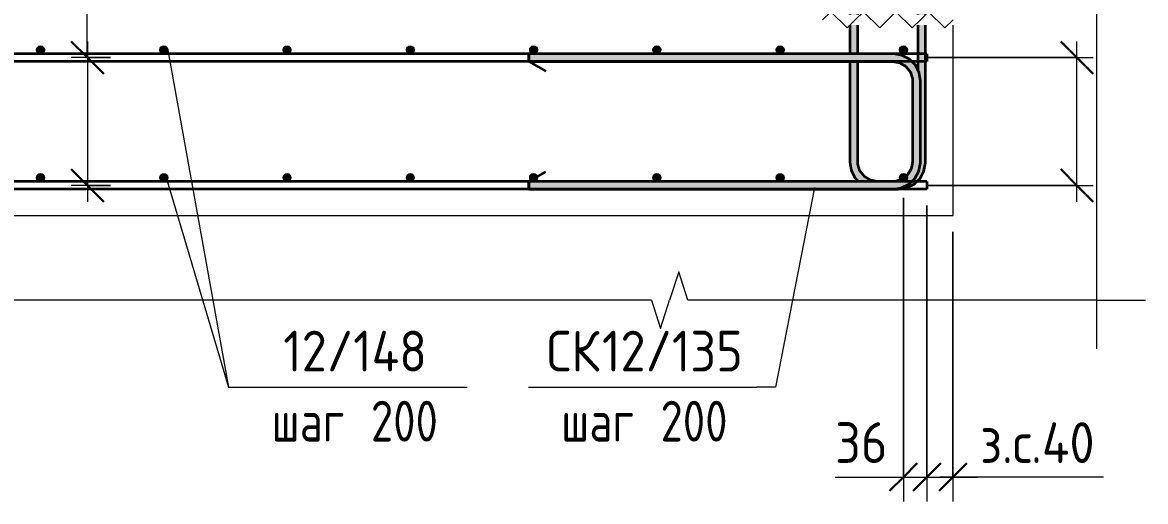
# Model space of a CAD drawing. Header units: millimetres. Extents: x -2461 to 50011, y -6221 to 38236.
# Drawn here: x 35930 to 37651, y -3689 to -2954 of the extents above; entities that cross this region are included whole.
import ezdxf

# ---------------------------------------------------------------- set-up
doc = ezdxf.new("R2010")
doc.units = ezdxf.units.MM
for name, color, linetype, lineweight in [('AA_Dim', 7, 'Continuous', 9), ('AA_Dim-25', 7, 'Continuous', 9), ('AA_Oformlenie', 7, 'Continuous', 9), ('AA_Vinoska', 7, 'Continuous', 9), ('KR_Armatura', 7, 'Continuous', 20), ('KR_Armatura_Tonkie', 7, 'Continuous', 20), ('KR_Fundament', 7, 'Continuous', 18)]:
    doc.layers.add(name, color=color, linetype=linetype, lineweight=lineweight)
doc.styles.add('ISOCPEUR_10', font='isocpeur.ttf', dxfattribs={"width": 0.9, "height": 62.5})
doc.styles.add('ISOCPEUR_12', font='isocpeur.ttf', dxfattribs={"width": 0.8, "height": 62.5})
doc.dimstyles.new('00_Точн_3_знака__прозр__2', dxfattribs={"dimscale": 304.8, "dimtxt": 62.248823, "dimasz": 0.139436, "dimexe": 0.123031, "dimexo": 0.082021, "dimgap": 0.008202, "dimtad": 1, "dimdec": 3, "dimrnd": 0.001, "dimdsep": 46, "dimtxsty": 'ISOCPEUR_10', "dimblk1": 'OBLIQUE', "dimblk2": 'OBLIQUE', "dimsah": 1, "dimcen": 0.09, "dimdle": 0.123031, "dimazin": 0, "dimtfac": 1, "dimtdec": 4, "dimtix": 1, "dimtmove": 1, "dimatfit": 3, "dimfxl": 1, "dimtvp": 1, "dimtolj": 1, "dimtzin": 0, "dimlwd": 18, "dimlwe": 18, "dimarcsym": 2})
doc.dimstyles.new('10_Раскладка_арматуры_с_засечками', dxfattribs={"dimscale": 304.8, "dimtxt": 0.18, "dimasz": 0.164042, "dimexe": 0.082021, "dimexo": 0, "dimgap": 0, "dimtad": 1, "dimdec": 3, "dimrnd": 0.001, "dimdsep": 46, "dimtxsty": 'ISOCPEUR_10', "dimblk1": 'OBLIQUE', "dimblk2": 'OBLIQUE', "dimsah": 1, "dimcen": 0.09, "dimdle": 0.082021, "dimazin": 0, "dimtfac": 1, "dimtdec": 4, "dimtix": 1, "dimtmove": 0, "dimatfit": 3, "dimfxl": 1, "dimtvp": 1, "dimtolj": 1, "dimtzin": 0, "dimlwd": 18, "dimlwe": 18, "dimarcsym": 2})
doc.dimstyles.new('10_Раскладка_арматуры_с_засечками_1', dxfattribs={"dimscale": 304.8, "dimtxt": 0.18, "dimasz": 0.164042, "dimexe": 0.082021, "dimexo": 0, "dimgap": 0, "dimtad": 1, "dimdec": 3, "dimrnd": 0.001, "dimdsep": 46, "dimtxsty": 'ISOCPEUR_12', "dimblk1": 'OBLIQUE', "dimblk2": 'OBLIQUE', "dimsah": 1, "dimcen": 0.09, "dimdle": 0.082021, "dimazin": 0, "dimtfac": 1, "dimtdec": 4, "dimtix": 1, "dimtmove": 0, "dimatfit": 3, "dimfxl": 1, "dimtvp": 1, "dimtolj": 1, "dimtzin": 0, "dimlwd": 18, "dimlwe": 18, "dimarcsym": 2})

# ---------------------------------------------------------------- blocks, each defined once
blk = doc.blocks.new('350_Стержень П торец СК-СГ _НесАрм_РабПлоск_ - 350_Стержень П торец СК-СГ _НесАрм_РабПлоск_-4075653-1-1 Армирование')
at = {"layer": 'KR_Armatura_Tonkie', "lineweight": 35}
for points in [[(-32855.8, -3014), (-32372, -3013.8), (-32372, -3002), (-32930, -3002.2), (-32930, -3014)], [(-32341.8, -3044), (-32330, -3044), (-32331.4, -3033.1), (-32335.6, -3023), (-32342.7, -3014), (-32351, -3007.6), (-32361.1, -3003.4), (-32372, -3002.2), (-32372, -3014), (-32364.2, -3015), (-32356.4, -3018.5), (-32350.4, -3023.3), (-32345.9, -3029.3), (-32343, -3036.2), (-32341.8, -3044)], [(-32336, -3168), (-32330, -3168), (-32330.2, -3044), (-32342, -3044), (-32341.8, -3168), (-32337.6, -3168)], [(-32372, -3210), (-32360.2, -3208.2), (-32351, -3204.4), (-32342.3, -3197.7), (-32335.6, -3189), (-32331.4, -3178.6), (-32330.2, -3168), (-32342, -3168), (-32343, -3175.8), (-32346.4, -3183.5), (-32351.3, -3189.6), (-32357.3, -3194.1), (-32364.2, -3197), (-32372, -3198.2), (-32372, -3209.8)], [(-32930, -3210), (-32372, -3209.8), (-32372, -3198), (-32930, -3198.2), (-32930, -3209.8)]]:
    blk.add_hatch(color=256, dxfattribs=at).paths.add_polyline_path(points)
for p, q in [((-32372, -3002), (-32930, -3002)), ((-32930, -3014), (-32930, -3002)), ((-32930, -3002.2), (-32930, -3013.8)), ((-32930, -3014), (-32372, -3014)), ((-32930, -3014), (-32904, -3029)), ((-32342, -3044), (-32342, -3168)), ((-32330, -3168), (-32330, -3044)), ((-32930, -3198), (-32904, -3183)), ((-32372, -3198), (-32930, -3198)), ((-32930, -3210), (-32930, -3198)), ((-32930, -3198.2), (-32930, -3209.8)), ((-32930, -3210), (-32372, -3210))]:
    blk.add_line(p, q, dxfattribs=at)
at = {"layer": 'KR_Armatura_Tonkie', "lineweight": 35, "flags": 128}
for points in [[(-32343.3, -3014), (-32346.6, -3010.6), (-32357.9, -3004.5), (-32370.5, -3002), (-32372, -3002)], [(-32372, -3014), (-32361.3, -3016), (-32352.1, -3021.6), (-32345.4, -3030.1), (-32342.2, -3040.5), (-32342, -3044)], [(-32330, -3044), (-32332, -3031.3), (-32337.7, -3019.8), (-32343.3, -3014)], [(-32342, -3168), (-32344, -3178.7), (-32349.6, -3187.9), (-32358.1, -3194.6), (-32368.5, -3197.8), (-32372, -3198)], [(-32343.3, -3198), (-32338.6, -3193.4), (-32332.5, -3182.1), (-32330, -3169.5), (-32330, -3168)], [(-32372, -3210), (-32359.3, -3208), (-32347.8, -3202.3), (-32343.3, -3198)]]:
    blk.add_lwpolyline(points, dxfattribs=at)
blk = doc.blocks.new('350_Стержень П торец СК-СГ _НесАрм_РабПлоск_ - 350_Стержень П торец СК-СГ _НесАрм_РабПлоск_-V7-1-1 Армирование')
at = {"layer": 'KR_Armatura_Tonkie', "lineweight": 35}
for p, q in [((-32438, -3002), (-32930, -3002)), ((-32930, -3013.8), (-32930, -3002.2)), ((-32930, -3002.2), (-32930, -3013.8)), ((-32372, -3002), (-32426, -3002)), ((-32930, -3014), (-32438, -3014)), ((-32930, -3014), (-32904, -3029)), ((-32426, -3014), (-32372, -3014)), ((-32372, -3014), (-32362.5, -3015.7)), ((-32360, -3016.8), (-32353.5, -3020.7)), ((-32351.6, -3022.1), (-32345.7, -3029.7)), ((-32345, -3031.5), (-32342.7, -3038.8)), ((-32342, -3044), (-32342, -3168)), ((-32930, -3198), (-32904, -3183)), ((-32344.8, -3180), (-32348.7, -3186.5)), ((-32342, -3168), (-32343.7, -3177.5)), ((-32425.3, -3198), (-32930, -3198)), ((-32930, -3198.2), (-32930, -3209.8)), ((-32930, -3209.8), (-32930, -3198.2)), ((-32372, -3198), (-32396, -3198)), ((-32359.5, -3195), (-32367, -3197.3)), ((-32350.1, -3188.4), (-32357.7, -3194.3)), ((-32930, -3210), (-32372, -3210))]:
    blk.add_line(p, q, dxfattribs=at)
at = {"layer": 'KR_Armatura_Tonkie', "lineweight": 35, "flags": 128}
for points in [[(-32367.6, -3002.6), (-32370.5, -3002), (-32372, -3002)], [(-32355.3, -3005.9), (-32357.9, -3004.5), (-32359.4, -3004.2)], [(-32344.9, -3012.3), (-32346.6, -3010.6), (-32348.6, -3009.5)], [(-32336.9, -3021.3), (-32337.7, -3019.8), (-32339.7, -3017.7)]]:
    blk.add_lwpolyline(points, dxfattribs=at)
blk = doc.blocks.new('265_Выпуск П одной длины _НесАрм_РабПлоск_ - В1 _d12_ t250-V8-1-1 Армирование')
at = {"layer": 'KR_Armatura_Tonkie', "lineweight": 35}
h = blk.add_hatch(color=256, dxfattribs=at)
h.paths.add_polyline_path([(-32432, -3168), (-32426, -3168), (-32426.2, -3014), (-32438, -3014), (-32437.8, -3168), (-32433.6, -3168)])
h.paths.add_polyline_path([(-32437.2, -3002), (-32426, -3002), (-32426.2, -2958), (-32438, -2958), (-32437.8, -3002), (-32437.7, -3002)])
h.paths.add_polyline_path([(-32431.5, -2942), (-32426, -2942), (-32426.2, -2442), (-32438, -2442), (-32437.8, -2942), (-32432, -2942)])
h = blk.add_hatch(color=256, dxfattribs=at)
h.paths.add_polyline_path([(-32329.6, -3168), (-32322, -3168), (-32322.2, -2958), (-32334, -2958), (-32333.8, -3027.4), (-32331.4, -3033.1), (-32330, -3045.6), (-32330, -3168)])
h.paths.add_polyline_path([(-32322.1, -2942), (-32322, -2942), (-32322.2, -2442), (-32334, -2442), (-32333.8, -2942), (-32322.2, -2942)])
for points in [[(-32396, -3198), (-32404.3, -3196.8), (-32411.8, -3193.4), (-32417.2, -3189.2), (-32422, -3183), (-32425, -3175.8), (-32426.2, -3168), (-32438, -3168), (-32436.6, -3178.9), (-32432.4, -3189), (-32425.3, -3198), (-32397.3, -3198)], [(-32364, -3210), (-32352.2, -3208.2), (-32342.3, -3203.8), (-32333.9, -3197.2), (-32327.6, -3189), (-32323.4, -3178.6), (-32322.2, -3168), (-32330, -3168), (-32331.8, -3179.7), (-32335.6, -3189), (-32342.8, -3198.1), (-32351.5, -3204.6), (-32361.1, -3208.6), (-32364, -3209.2), (-32364, -3209.8)], [(-32371.2, -3210), (-32364, -3209.8), (-32364, -3208.9), (-32372, -3210)]]:
    blk.add_hatch(color=256, dxfattribs=at).paths.add_polyline_path(points)
for p, q in [((-32438, -2442), (-32438, -2942)), ((-32438, -2442), (-32426, -2442)), ((-32426.2, -2442), (-32437.8, -2442)), ((-32426, -2942), (-32426, -2442)), ((-32426, -2442), (-32411, -2468)), ((-32334, -2442), (-32349, -2468)), ((-32334, -2442), (-32334, -2942)), ((-32334, -2442), (-32322, -2442)), ((-32322.2, -2442), (-32333.8, -2442)), ((-32322, -2942), (-32322, -2442)), ((-32438, -2958), (-32438, -3002)), ((-32426, -3002), (-32426, -2958)), ((-32334, -2958), (-32334, -3002)), ((-32322, -3002), (-32322, -2958)), ((-32334, -3002), (-32334, -3014)), ((-32322, -3014), (-32322, -3002)), ((-32438, -3014), (-32438, -3168)), ((-32426, -3168), (-32426, -3014)), ((-32334, -3014), (-32334, -3026.9)), ((-32322, -3168), (-32322, -3014)), ((-32372, -3198), (-32396, -3198)), ((-32396, -3210), (-32364, -3210))]:
    blk.add_line(p, q, dxfattribs=at)
at = {"layer": 'KR_Armatura_Tonkie', "lineweight": 35, "flags": 128}
for points in [[(-32438, -3168), (-32436, -3180.7), (-32430.3, -3192.2), (-32424.7, -3198)], [(-32396, -3198), (-32406.7, -3196), (-32415.9, -3190.4), (-32422.6, -3181.9), (-32425.8, -3171.5), (-32426, -3168)], [(-32335.3, -3198), (-32330.6, -3193.4), (-32324.5, -3182.1), (-32322, -3169.5), (-32322, -3168)], [(-32364, -3210), (-32351.3, -3208), (-32339.8, -3202.3), (-32335.3, -3198)]]:
    blk.add_lwpolyline(points, dxfattribs=at)
blk = doc.blocks.new('Последовательность узлов - 3мм масшт20 маскировка-904226-1-1 Армирование')
at = {"layer": 'AA_Oformlenie'}
for p, q in [((-34510, 2920), (-34497.5, 2932.5)), ((-34472.5, 2907.5), (-34497.5, 2932.5)), ((-34460, 2920), (-34447.5, 2932.5)), ((-34422.5, 2907.5), (-34447.5, 2932.5)), ((-34410, 2920), (-34397.5, 2932.5)), ((-34372.5, 2907.5), (-34397.5, 2932.5)), ((-34360, 2920), (-34347.5, 2932.5)), ((-34322.5, 2907.5), (-34347.5, 2932.5)), ((-34460, 2920), (-34472.5, 2907.5)), ((-34410, 2920), (-34422.5, 2907.5)), ((-34360, 2920), (-34372.5, 2907.5)), ((-34310, 2920), (-34322.5, 2907.5))]:
    blk.add_line(p, q, dxfattribs=at)
blk = doc.blocks.new('011_Прямоугольник обрыва _ЭлУзла_ - 011_Прямоугольник обрыва _ЭлУзла_-4158659-1-1 Армирование')
at = {"layer": 'AA_Oformlenie'}
for p, q in [((-32060, -1676.1), (-32060, -3380)), ((-32741.9, -3380), (-33995.1, -3380)), ((-32060, -3380), (-32686.3, -3380))]:
    blk.add_line(p, q, dxfattribs=at)
blk = doc.blocks.new('DIMBLOCK70-1-1 Армирование')
at = {"layer": 'AA_Dim-25', "lineweight": 30}
for p, q in [((37546.4, -3008), (37521.4, -2983)), ((37546.4, -3008), (37571.4, -3033)), ((37546.4, -3204), (37521.4, -3179)), ((37546.4, -3204), (37571.4, -3229))]:
    blk.add_line(p, q, dxfattribs=at)
at = {"layer": 'AA_Dim-25', "lineweight": 18}
for p, q in [((37546.4, -3229), (37546.4, -2983)), ((37316.4, -3008), (37571.4, -3008)), ((37546.4, -3008), (37316.4, -3008)), ((37316.4, -3204), (37571.4, -3204)), ((37546.4, -3204), (37316.4, -3204))]:
    blk.add_line(p, q, dxfattribs=at)
blk = doc.blocks.new('_Oblique')
at = {"color": 0, "linetype": 'ByBlock', "lineweight": -2}
blk.add_line((-0.5, -0.5), (0.5, 0.5), dxfattribs=at)
blk = doc.blocks.new('DIMBLOCK72-1-1 Армирование')
at = {"layer": 'AA_Dim-25', "lineweight": 18}
for p, q in [((37316.4, -3235), (37316.4, -3689.1)), ((37316.4, -3651.6), (37316.4, -3235)), ((37356.4, -3275), (37356.4, -3689.1)), ((37356.4, -3651.6), (37356.4, -3275)), ((37278.9, -3651.6), (37393.9, -3651.6)), ((37372.9, -3651.6), (37336.4, -3651.6)), ((37587.1, -3651.6), (37372.9, -3651.6))]:
    blk.add_line(p, q, dxfattribs=at)
at = {"layer": 'AA_Dim-25', "lineweight": 30}
for p, q in [((37316.4, -3651.6), (37337.7, -3630.3)), ((37356.4, -3651.6), (37377.7, -3630.3)), ((37316.4, -3651.6), (37295.2, -3672.8)), ((37356.4, -3651.6), (37335.2, -3672.8))]:
    blk.add_line(p, q, dxfattribs=at)
at = {"layer": 'AA_Dim-25', "color": 0, "lineweight": 18, "insert": (37397.9, -3567.4), "char_height": 62.5, "width": 226.969, "attachment_point": 1, "line_spacing_factor": 1.149209, "style": 'ISOCPEUR_10'}
blk.add_mtext('з.с.40', dxfattribs=at)
blk = doc.blocks.new('DIMBLOCK74-1-1 Армирование')
at = {"layer": 'AA_Dim-25', "lineweight": 18}
for p, q in [((37280.4, -3223), (37280.4, -3689.1)), ((37280.4, -3651.6), (37280.4, -3223)), ((37316.4, -3235), (37316.4, -3689.1)), ((37316.4, -3651.6), (37316.4, -3235)), ((37175.7, -3651.6), (37279.7, -3651.6)), ((37242.9, -3651.6), (37353.9, -3651.6)), ((37279.7, -3651.6), (37298.4, -3651.6))]:
    blk.add_line(p, q, dxfattribs=at)
at = {"layer": 'AA_Dim-25', "lineweight": 30}
for p, q in [((37280.4, -3651.6), (37301.7, -3630.3)), ((37316.4, -3651.6), (37337.7, -3630.3)), ((37280.4, -3651.6), (37259.2, -3672.8)), ((37316.4, -3651.6), (37295.2, -3672.8))]:
    blk.add_line(p, q, dxfattribs=at)
at = {"layer": 'AA_Dim-25', "color": 0, "lineweight": 18, "insert": (37175.7, -3567.4), "char_height": 62.5, "width": 94.81, "attachment_point": 1, "line_spacing_factor": 1.149209, "style": 'ISOCPEUR_10'}
blk.add_mtext('36', dxfattribs=at)
blk = doc.blocks.new('DIMBLOCK96-1-1 Армирование')
at = {"layer": 'AA_Dim-25', "lineweight": 30}
for p, q in [((36030.1, -3008), (36005.1, -2983)), ((36030.1, -3008), (36055.1, -3033)), ((36030.1, -3204), (36005.1, -3179)), ((36030.1, -3204), (36055.1, -3229))]:
    blk.add_line(p, q, dxfattribs=at)
at = {"layer": 'AA_Dim-25', "lineweight": 18}
for p, q in [((36030.1, -2983), (36030.1, -3229)), ((36065.5, -3008), (36005.1, -3008)), ((36030.1, -3008), (36065.5, -3008)), ((36065.5, -3204), (36005.1, -3204)), ((36030.1, -3204), (36065.5, -3204))]:
    blk.add_line(p, q, dxfattribs=at)
blk = doc.blocks.new('042_М_Арматуры - Диам длина поз _ Комментарий-3662934-1-1 Армирование')
at = {"layer": 'AA_Vinoska'}
blk.add_line((-33404.6, 3196.1), (-33054.6, 3196.1), dxfattribs=at)

msp = doc.modelspace()

# ---------------------------------------------------------------- hatches: boundary and pattern name
at = {"layer": 'KR_Armatura'}
h = msp.add_hatch(color=256, dxfattribs=at)
edge = h.paths.add_edge_path()
edge.add_arc((35958.0852, -2996), 6, 0, 360)
for points in [[(35955.0852, -3001.1962), (35961.0852, -3001.1962), (35964.0852, -2996), (35961.0852, -2990.8038), (35955.0852, -2990.8038), (35952.0852, -2996)], [(36143.9943, -3001.1962), (36149.9943, -3001.1962), (36152.9943, -2996), (36149.9943, -2990.8038), (36143.9943, -2990.8038), (36140.9943, -2996)], [(36332.9034, -3001.1962), (36338.9034, -3001.1962), (36341.9034, -2996), (36338.9034, -2990.8038), (36332.9034, -2990.8038), (36329.9034, -2996)], [(36521.8125, -3001.1962), (36527.8125, -3001.1962), (36530.8125, -2996), (36527.8125, -2990.8038), (36521.8125, -2990.8038), (36518.8125, -2996)], [(36710.7215, -3001.1962), (36716.7215, -3001.1962), (36719.7215, -2996), (36716.7215, -2990.8038), (36710.7215, -2990.8038), (36707.7215, -2996)], [(36899.6306, -3001.1962), (36905.6306, -3001.1962), (36908.6306, -2996), (36905.6306, -2990.8038), (36899.6306, -2990.8038), (36896.6306, -2996)], [(37088.5397, -3001.1962), (37094.5397, -3001.1962), (37097.5397, -2996), (37094.5397, -2990.8038), (37088.5397, -2990.8038), (37085.5397, -2996)], [(37277.4488, -3001.1962), (37283.4488, -3001.1962), (37286.4488, -2996), (37283.4488, -2990.8038), (37277.4488, -2990.8038), (37274.4488, -2996)], [(35955.0852, -3197.1962), (35961.0852, -3197.1962), (35964.0852, -3192), (35961.0852, -3186.8038), (35955.0852, -3186.8038), (35952.0852, -3192)], [(36143.9943, -3197.1962), (36149.9943, -3197.1962), (36152.9943, -3192), (36149.9943, -3186.8038), (36143.9943, -3186.8038), (36140.9943, -3192)], [(36332.9034, -3197.1962), (36338.9034, -3197.1962), (36341.9034, -3192), (36338.9034, -3186.8038), (36332.9034, -3186.8038), (36329.9034, -3192)], [(36521.8125, -3197.1962), (36527.8125, -3197.1962), (36530.8125, -3192), (36527.8125, -3186.8038), (36521.8125, -3186.8038), (36518.8125, -3192)], [(36710.7215, -3197.1962), (36716.7215, -3197.1962), (36719.7215, -3192), (36716.7215, -3186.8038), (36710.7215, -3186.8038), (36707.7215, -3192)], [(36899.6306, -3197.1962), (36905.6306, -3197.1962), (36908.6306, -3192), (36905.6306, -3186.8038), (36899.6306, -3186.8038), (36896.6306, -3192), (36897.4343, -3193.3919)], [(37088.5397, -3197.1962), (37094.5397, -3197.1962), (37097.5397, -3192), (37094.5397, -3186.8038), (37088.5397, -3186.8038), (37085.5397, -3192), (37086.3434, -3193.3919)], [(37277.4488, -3197.1962), (37283.4488, -3197.1962), (37286.4488, -3192), (37283.4488, -3186.8038), (37277.4488, -3186.8038), (37274.4488, -3192), (37275.2524, -3193.3919)]]:
    msp.add_hatch(color=256, dxfattribs=at).paths.add_polyline_path(points)
h = msp.add_hatch(color=256, dxfattribs=at)
edge = h.paths.add_edge_path()
edge.add_arc((36146.9943, -2996), 6, 0, 360)
h = msp.add_hatch(color=256, dxfattribs=at)
edge = h.paths.add_edge_path()
edge.add_arc((36335.9034, -2996), 6, 0, 360)
h = msp.add_hatch(color=256, dxfattribs=at)
edge = h.paths.add_edge_path()
edge.add_arc((36524.8125, -2996), 6, 0, 360)
h = msp.add_hatch(color=256, dxfattribs=at)
edge = h.paths.add_edge_path()
edge.add_arc((36713.7215, -2996), 6, 0, 360)
h = msp.add_hatch(color=256, dxfattribs=at)
edge = h.paths.add_edge_path()
edge.add_arc((36902.6306, -2996), 6, 0, 360)
h = msp.add_hatch(color=256, dxfattribs=at)
edge = h.paths.add_edge_path()
edge.add_arc((37091.5397, -2996), 6, 0, 360)
h = msp.add_hatch(color=256, dxfattribs=at)
edge = h.paths.add_edge_path()
edge.add_arc((37280.4488, -2996), 6, 0, 360)
h = msp.add_hatch(color=256, dxfattribs=at)
edge = h.paths.add_edge_path()
edge.add_arc((35958.0852, -3192), 6, 0, 360)
h = msp.add_hatch(color=256, dxfattribs=at)
edge = h.paths.add_edge_path()
edge.add_arc((36146.9943, -3192), 6, 0, 360)
h = msp.add_hatch(color=256, dxfattribs=at)
edge = h.paths.add_edge_path()
edge.add_arc((36335.9034, -3192), 6, 0, 360)
h = msp.add_hatch(color=256, dxfattribs=at)
edge = h.paths.add_edge_path()
edge.add_arc((36524.8125, -3192), 6, 0, 360)
h = msp.add_hatch(color=256, dxfattribs=at)
edge = h.paths.add_edge_path()
edge.add_arc((36713.7215, -3192), 6, 0, 360)
h = msp.add_hatch(color=256, dxfattribs=at)
edge = h.paths.add_edge_path()
edge.add_arc((36902.6306, -3192), 6, 0, 360)
h = msp.add_hatch(color=256, dxfattribs=at)
edge = h.paths.add_edge_path()
edge.add_arc((37091.5397, -3192), 6, 0, 360)
h = msp.add_hatch(color=256, dxfattribs=at)
edge = h.paths.add_edge_path()
edge.add_arc((37280.4488, -3192), 6, 0, 360)

# ---------------------------------------------------------------- linework, layer by layer
at = {"layer": 'AA_Vinoska'}
for p, q in [((36029.6141, -3005.1294), (36029.6141, -2835.6842)), ((36153.0803, -2996.5659), (36246.0741, -3513.3323)), ((36150.7098, -3192.1312), (36246.0741, -3513.3323)), ((37144.1572, -3207.0285), (37084.5584, -3513.3323)), ((36936.0999, -3336.6749), (36922.0227, -3380)), ((36950.177, -3380), (36936.0999, -3336.6749)), ((36894.5227, -3380), (36908.2727, -3423.3013)), ((36908.2727, -3423.3013), (36922.0227, -3380)), ((37576.4488, -3380), (37651.4488, -3380)), ((37576.4488, -3380), (37576.4488, -3455)), ((36246.0741, -3513.3323), (36262.1228, -3513.3323)), ((36246.0741, -3513.3323), (36262.1228, -3513.3323)), ((37084.5584, -3513.3323), (37055.951, -3513.3323))]:
    msp.add_line(p, q, dxfattribs=at)
at = {"layer": 'KR_Armatura'}
for p, q in [((35955.0852, -2990.8038), (35952.0852, -2996)), ((35961.0852, -2990.8038), (35955.0852, -2990.8038)), ((35964.0852, -2996), (35961.0852, -2990.8038)), ((36143.9943, -2990.8038), (36140.9943, -2996)), ((36149.9943, -2990.8038), (36143.9943, -2990.8038)), ((36152.9943, -2996), (36149.9943, -2990.8038)), ((36332.9034, -2990.8038), (36329.9034, -2996)), ((36338.9034, -2990.8038), (36332.9034, -2990.8038)), ((36341.9034, -2996), (36338.9034, -2990.8038)), ((36521.8125, -2990.8038), (36518.8125, -2996)), ((36527.8125, -2990.8038), (36521.8125, -2990.8038)), ((36530.8125, -2996), (36527.8125, -2990.8038)), ((36710.7215, -2990.8038), (36707.7215, -2996)), ((36716.7215, -2990.8038), (36710.7215, -2990.8038)), ((36719.7215, -2996), (36716.7215, -2990.8038)), ((36899.6306, -2990.8038), (36896.6306, -2996)), ((36905.6306, -2990.8038), (36899.6306, -2990.8038)), ((36908.6306, -2996), (36905.6306, -2990.8038)), ((37088.5397, -2990.8038), (37085.5397, -2996)), ((37094.5397, -2990.8038), (37088.5397, -2990.8038)), ((37097.5397, -2996), (37094.5397, -2990.8038)), ((37277.4488, -2990.8038), (37274.4488, -2996)), ((37283.4488, -2990.8038), (37277.4488, -2990.8038)), ((37286.4488, -2996), (37283.4488, -2990.8038)), ((35952.0852, -2996), (35955.0852, -3001.1962)), ((35955.0852, -3001.1962), (35961.0852, -3001.1962)), ((35961.0852, -3001.1962), (35964.0852, -2996)), ((36140.9943, -2996), (36143.9943, -3001.1962)), ((36143.9943, -3001.1962), (36149.9943, -3001.1962)), ((36149.9943, -3001.1962), (36152.9943, -2996)), ((36329.9034, -2996), (36332.9034, -3001.1962)), ((36332.9034, -3001.1962), (36338.9034, -3001.1962)), ((36338.9034, -3001.1962), (36341.9034, -2996)), ((36518.8125, -2996), (36521.8125, -3001.1962)), ((36521.8125, -3001.1962), (36527.8125, -3001.1962)), ((36527.8125, -3001.1962), (36530.8125, -2996)), ((36707.7215, -2996), (36710.7215, -3001.1962)), ((36710.7215, -3001.1962), (36716.7215, -3001.1962)), ((36716.7215, -3001.1962), (36719.7215, -2996)), ((36896.6306, -2996), (36899.6306, -3001.1962)), ((36899.6306, -3001.1962), (36905.6306, -3001.1962)), ((36905.6306, -3001.1962), (36908.6306, -2996)), ((37085.5397, -2996), (37088.5397, -3001.1962)), ((37088.5397, -3001.1962), (37094.5397, -3001.1962)), ((37094.5397, -3001.1962), (37097.5397, -2996)), ((37274.4488, -2996), (37277.4488, -3001.1962)), ((37277.4488, -3001.1962), (37283.4488, -3001.1962)), ((37283.4488, -3001.1962), (37286.4488, -2996)), ((35955.0852, -3186.8038), (35952.0852, -3192)), ((35952.0852, -3192), (35955.0852, -3197.1962)), ((35961.0852, -3186.8038), (35955.0852, -3186.8038)), ((35955.0852, -3197.1962), (35961.0852, -3197.1962)), ((35964.0852, -3192), (35961.0852, -3186.8038)), ((35961.0852, -3197.1962), (35964.0852, -3192)), ((36143.9943, -3186.8038), (36140.9943, -3192)), ((36140.9943, -3192), (36143.9943, -3197.1962)), ((36149.9943, -3186.8038), (36143.9943, -3186.8038)), ((36143.9943, -3197.1962), (36149.9943, -3197.1962)), ((36152.9943, -3192), (36149.9943, -3186.8038)), ((36149.9943, -3197.1962), (36152.9943, -3192)), ((36332.9034, -3186.8038), (36329.9034, -3192)), ((36329.9034, -3192), (36332.9034, -3197.1962)), ((36338.9034, -3186.8038), (36332.9034, -3186.8038)), ((36332.9034, -3197.1962), (36338.9034, -3197.1962)), ((36341.9034, -3192), (36338.9034, -3186.8038)), ((36338.9034, -3197.1962), (36341.9034, -3192)), ((36521.8125, -3186.8038), (36518.8125, -3192)), ((36518.8125, -3192), (36521.8125, -3197.1962)), ((36527.8125, -3186.8038), (36521.8125, -3186.8038)), ((36521.8125, -3197.1962), (36527.8125, -3197.1962)), ((36530.8125, -3192), (36527.8125, -3186.8038)), ((36527.8125, -3197.1962), (36530.8125, -3192)), ((36710.7215, -3186.8038), (36707.7215, -3192)), ((36707.7215, -3192), (36710.7215, -3197.1962)), ((36716.7215, -3186.8038), (36710.7215, -3186.8038)), ((36710.7215, -3197.1962), (36716.7215, -3197.1962)), ((36719.7215, -3192), (36716.7215, -3186.8038)), ((36716.7215, -3197.1962), (36719.7215, -3192)), ((36899.6306, -3186.8038), (36896.6306, -3192)), ((36896.6306, -3192), (36897.4343, -3193.3919)), ((36897.4343, -3193.3919), (36899.6306, -3197.1962)), ((36905.6306, -3186.8038), (36899.6306, -3186.8038)), ((36899.6306, -3197.1962), (36905.6306, -3197.1962)), ((36908.6306, -3192), (36905.6306, -3186.8038)), ((36905.6306, -3197.1962), (36908.6306, -3192)), ((37088.5397, -3186.8038), (37085.5397, -3192)), ((37085.5397, -3192), (37086.3434, -3193.3919)), ((37086.3434, -3193.3919), (37088.5397, -3197.1962)), ((37094.5397, -3186.8038), (37088.5397, -3186.8038)), ((37088.5397, -3197.1962), (37094.5397, -3197.1962)), ((37097.5397, -3192), (37094.5397, -3186.8038)), ((37094.5397, -3197.1962), (37097.5397, -3192)), ((37277.4488, -3186.8038), (37274.4488, -3192)), ((37274.4488, -3192), (37275.2524, -3193.3919)), ((37275.2524, -3193.3919), (37277.4488, -3197.1962)), ((37283.4488, -3186.8038), (37277.4488, -3186.8038)), ((37277.4488, -3197.1962), (37283.4488, -3197.1962)), ((37286.4488, -3192), (37283.4488, -3186.8038)), ((37283.4488, -3197.1962), (37286.4488, -3192))]:
    msp.add_line(p, q, dxfattribs=at)
for centre in [(35958.0852, -2996), (36146.9943, -2996), (36335.9034, -2996), (36524.8125, -2996), (36713.7215, -2996), (36902.6306, -2996), (37091.5397, -2996), (37280.4488, -2996), (35958.0852, -3192), (36146.9943, -3192), (36335.9034, -3192), (36524.8125, -3192), (36713.7215, -3192), (36902.6306, -3192), (37091.5397, -3192), (37280.4488, -3192)]:
    msp.add_circle(centre, 6, dxfattribs=at)
at = {"layer": 'KR_Armatura_Tonkie', "lineweight": 35}
for p, q in [((37316.4488, -3002), (35166.2856, -3002)), ((37316.4488, -3002), (37316.4488, -3014)), ((37316.4488, -3014), (35166.2856, -3014)), ((37316.4488, -3198), (35166.4488, -3198)), ((37316.4488, -3198), (37316.4488, -3210)), ((37316.4488, -3210), (35166.4488, -3210))]:
    msp.add_line(p, q, dxfattribs=at)
at = {"layer": 'KR_Fundament', "lineweight": 20}
for p, q in [((37356.4488, -3250), (37356.4488, -2958)), ((35126.4488, -3250), (37356.4488, -3250))]:
    msp.add_line(p, q, dxfattribs=at)

# ---------------------------------------------------------------- block references
at = {"layer": 'AA_Oformlenie'}
msp.add_blockref('011_Прямоугольник обрыва _ЭлУзла_ - 011_Прямоугольник обрыва _ЭлУзла_-4158659-1-1 Армирование', (69636.4488, 0), dxfattribs=at)
at = {"layer": 'AA_Oformlenie', "rotation": 180}
msp.add_blockref('Последовательность узлов - 3мм масшт20 маскировка-904226-1-1 Армирование', (2846.5304, -30), dxfattribs=at)
at = {"layer": 'AA_Vinoska'}
for p in [(69666.731, -6709.441), (69666.731, -6709.441), (70110.5593, -6709.441)]:
    msp.add_blockref('042_М_Арматуры - Диам длина поз _ Комментарий-3662934-1-1 Армирование', p, dxfattribs=at)
at = {"layer": 'KR_Armatura_Tonkie', "lineweight": 35}
for name in ['265_Выпуск П одной длины _НесАрм_РабПлоск_ - В1 _d12_ t250-V8-1-1 Армирование', '350_Стержень П торец СК-СГ _НесАрм_РабПлоск_ - 350_Стержень П торец СК-СГ _НесАрм_РабПлоск_-4075653-1-1 Армирование', '350_Стержень П торец СК-СГ _НесАрм_РабПлоск_ - 350_Стержень П торец СК-СГ _НесАрм_РабПлоск_-V7-1-1 Армирование']:
    msp.add_blockref(name, (69636.4488, 0), dxfattribs=at)

# ---------------------------------------------------------------- texts
at = {"layer": 'AA_Vinoska', "char_height": 62.5, "attachment_point": 1}
for s, insert, width, style in [('12/148', (36330.2638, -3426.9797), 268.765734, 'ISOCPEUR_10'), ('12/148', (36330.2638, -3426.9797), 268.765734, 'ISOCPEUR_10'), ('СК', (36733.817, -3426.9797), 102.816422, 'ISOCPEUR_10'), ('12/135', (36818.6491, -3426.9797), 263.354344, 'ISOCPEUR_10'), (' 200', (36432.5492, -3534.4561), 166.751, 'ISOCPEUR_12'), (' 200', (36432.5492, -3534.4561), 166.751, 'ISOCPEUR_12'), (' 200', (36876.3775, -3534.4561), 166.751, 'ISOCPEUR_12'), ('шаг', (36312.1638, -3534.4561), 145.907125, 'ISOCPEUR_12'), ('шаг', (36312.1638, -3534.4561), 145.907125, 'ISOCPEUR_12'), ('шаг', (36755.992, -3534.4561), 145.907125, 'ISOCPEUR_12')]:
    msp.add_mtext(s, dxfattribs=dict(at, insert=insert, width=width, style=style))

# ---------------------------------------------------------------- dimensions: what is measured, and where the dimension line sits
at = {"layer": 'AA_Dim', "lineweight": 18}
for base, p1, p2, dimstyle, picture, middle in [((36030.1051, -3204), (36065.4605, -3008), (36065.4605, -3204), '10_Раскладка_арматуры_с_засечками_1', 'DIMBLOCK96-1-1 Армирование', (35998.8551, -3106)), ((37546.4488, -3008), (37316.4488, -3204), (37316.4488, -3008), '10_Раскладка_арматуры_с_засечками', 'DIMBLOCK70-1-1 Армирование', (37515.1988, -3106))]:
    dim = msp.add_linear_dim(base=base, p1=p1, p2=p2, angle=90, dimstyle=dimstyle, override={"dimpost": '<>', "dimfxl": 196}, dxfattribs=at)
    dim.commit()
    dim.dimension.update_dxf_attribs({"geometry": picture, "text_midpoint": middle})
for base, p1, p2, override, picture, middle in [((37316.4488, -3651.5646), (37280.4488, -3198), (37316.4488, -3210), {"dimpost": '<>', "dimfxl": 37.947332}, 'DIMBLOCK74-1-1 Армирование', (37223.1461, -3609.1109)), ((37356.4488, -3651.5646), (37316.4488, -3210), (37356.4488, -3250), {"dimpost": 'з.с.<>', "dimfxl": 56.568542}, 'DIMBLOCK72-1-1 Армирование', (37511.4035, -3609.1109))]:
    dim = msp.add_linear_dim(base=base, p1=p1, p2=p2, dimstyle='00_Точн_3_знака__прозр__2', override=override, dxfattribs=at)
    dim.commit()
    dim.dimension.update_dxf_attribs({"geometry": picture, "text_midpoint": middle, "dimtype": 160})

doc.saveas('drawing.dxf')
